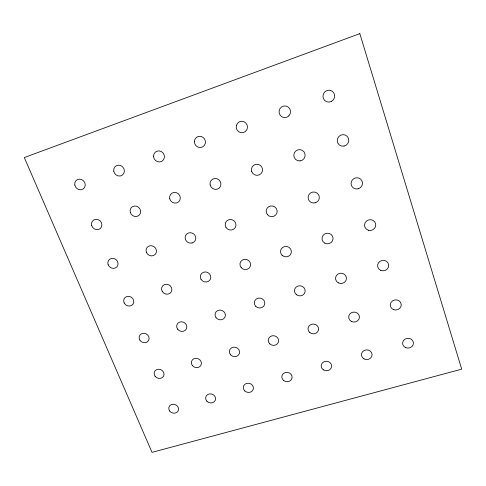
<?xml version="1.0" encoding="UTF-8"?>
<svg xmlns="http://www.w3.org/2000/svg" width="486" height="486" viewBox="0 0 486 486"><rect width="100%" height="100%" fill="white"/><g stroke="black" fill="none" stroke-linecap="round" stroke-linejoin="round"><path stroke-width="0.73" d="M359.834 33.643L24.3 157.543L152.015 452.357L461.7 369.16L359.834 33.643M331.513 101.355A5.996 5.814 -61.8 0 0 331.974 91.04A5.996 5.814 -61.8 0 0 322.965 96.021A5.996 5.814 -61.8 0 0 331.513 101.355M344.058 146.055A5.844 5.698 -42.2 0 0 347.411 136.56A5.844 5.698 -42.2 0 0 337.563 138.613A5.844 5.698 -42.2 0 0 344.058 146.055M358.2 188.744A5.735 5.553 -24 0 0 362.38 182.147A5.741 5.559 -24 0 0 355.369 177.991A5.741 5.559 -24 0 0 351.335 185.172A5.735 5.553 -24 0 0 358.2 188.744M368.321 230.23A5.65 5.395 -14.7 0 0 375.684 223.918A5.65 5.395 -14.7 0 0 366.456 221.075A5.65 5.395 -14.7 0 0 368.321 230.23M380.787 270.374A5.571 5.231 -9.9 0 0 388.685 265.01A5.571 5.231 -9.9 0 0 379.955 261.346A5.571 5.231 -9.9 0 0 380.787 270.374M393.405 309.57A5.504 5.079 -7.2 0 0 401.236 304.412A5.504 5.079 -7.2 0 0 392.627 300.804A5.504 5.079 -7.2 0 0 393.405 309.57M405.676 347.666A5.437 4.933 -5.4 0 0 413.434 342.709A5.437 4.933 -5.4 0 0 404.947 339.161A5.437 4.933 -5.4 0 0 405.676 347.666M288.854 115.881A5.85 5.741 -80.3 0 0 286.284 106.112A5.85 5.741 -80.3 0 0 279.243 113.311A5.85 5.741 -80.3 0 0 288.854 115.881M300.044 160.902A5.686 5.65 -36.5 0 0 304.072 151.93A5.686 5.65 -36.5 0 0 294.297 152.981A5.686 5.65 -36.5 0 0 300.044 160.902M315.195 202.784A5.601 5.48 -6.8 0 0 319.187 196.308A5.607 5.486 -6.8 0 0 312.237 192.207A5.607 5.486 -6.8 0 0 308.397 199.254A5.601 5.48 -6.8 0 0 315.195 202.784M324.83 243.146A5.534 5.316 -3 0 0 333.08 238.438A5.534 5.316 -3 0 0 324.739 233.936A5.534 5.316 -3 0 0 324.83 243.146M338.28 282.834A5.461 5.152 -1.5 0 0 346.457 278.314A5.461 5.152 -1.5 0 0 338.244 273.904A5.461 5.152 -1.5 0 0 338.28 282.834M351.348 321.404A5.401 5.006 -0.7 0 0 359.452 317.066A5.401 5.006 -0.7 0 0 351.36 312.741A5.401 5.006 -0.7 0 0 351.348 321.404M364.063 358.911A5.334 4.854 -0.1 0 0 372.094 354.75A5.334 4.854 -0.1 0 0 364.117 350.503A5.334 4.854 -0.1 0 0 364.063 358.911M236.415 125.358A5.753 5.632 71.7 0 0 243.2 132.605A5.753 5.632 71.7 0 0 245.898 123.086A5.753 5.632 71.7 0 0 236.415 125.358M251.669 171.412A5.601 5.528 42.2 0 0 261.103 173.557A5.601 5.528 42.2 0 0 258.139 164.353A5.601 5.528 42.2 0 0 251.669 171.412M267.428 214.672A5.51 5.376 17.2 0 0 276.82 213.245A5.51 5.376 17.2 0 0 270.745 205.967A5.51 5.376 17.2 0 0 267.428 214.672M282.08 255.253A5.443 5.218 10.2 0 0 291.181 253.072A5.443 5.218 10.2 0 0 284.553 246.554A5.443 5.218 10.2 0 0 282.08 255.253M296.363 294.662A5.37 5.06 7.5 0 0 305.093 291.782A5.37 5.06 7.5 0 0 297.973 286.041A5.37 5.06 7.5 0 0 296.363 294.662M309.861 332.637A5.31 4.915 6.1 0 0 318.518 329.897A5.31 4.915 6.1 0 0 311.508 324.277A5.31 4.915 6.1 0 0 309.861 332.637M323.403 369.864A5.249 4.775 5.3 0 0 331.634 366.505A5.249 4.775 5.3 0 0 324.205 361.639A5.249 4.775 5.3 0 0 323.403 369.864M194.382 141.39A5.692 5.486 59.4 0 0 202.395 147.021A5.692 5.486 59.4 0 0 202.96 137.289A5.692 5.486 59.4 0 0 194.382 141.39M210.146 185.02A5.559 5.382 44 0 0 219.229 188.033A5.559 5.382 44 0 0 217.048 178.751A5.559 5.382 44 0 0 210.146 185.02M225.893 227.229A5.449 5.249 29.3 0 0 235.248 227.6A5.449 5.249 29.3 0 0 230.637 219.478A5.449 5.249 29.3 0 0 225.893 227.229M241.202 267.634A5.37 5.109 20.3 0 0 250.302 266.346A5.37 5.109 20.3 0 0 244.337 259.36A5.37 5.109 20.3 0 0 241.202 267.634M255.855 306.453A5.297 4.963 15.3 0 0 264.663 304.443A5.297 4.963 15.3 0 0 258.163 298.173A5.297 4.963 15.3 0 0 255.855 306.453M269.766 343.851A5.231 4.824 12.3 0 0 278.49 341.944A5.231 4.824 12.3 0 0 272.093 335.82A5.231 4.824 12.3 0 0 269.766 343.851M283.666 380.55A5.17 4.684 10.4 0 0 292.043 377.993A5.17 4.684 10.4 0 0 285.173 372.574A5.17 4.684 10.4 0 0 283.666 380.55M153.552 156.468A5.638 5.346 54.4 0 0 161.984 161.206A5.638 5.346 54.4 0 0 161.431 151.608A5.638 5.346 54.4 0 0 153.552 156.468M169.742 198.817A5.51 5.237 44.3 0 0 178.708 201.793A5.51 5.237 44.3 0 0 176.412 192.675A5.51 5.237 44.3 0 0 169.742 198.817M192.122 242.951A5.401 5.115 34.4 0 0 195.597 236.828A5.407 5.121 34.4 0 0 188.811 232.897A5.407 5.121 34.4 0 0 185.512 239.562A5.401 5.115 34.4 0 0 192.122 242.951M201.01 279.286A5.316 4.988 26.7 0 0 210.104 279.711A5.316 4.988 26.7 0 0 205.542 271.923A5.316 4.988 26.7 0 0 201.01 279.286M215.984 317.571A5.237 4.854 21.3 0 0 224.927 317.218A5.237 4.854 21.3 0 0 219.739 310.044A5.237 4.854 21.3 0 0 215.984 317.571M230.583 354.786A5.17 4.726 17.6 0 0 239.319 353.711A5.17 4.726 17.6 0 0 233.559 347.156A5.17 4.726 17.6 0 0 230.583 354.786M244.829 390.969A5.103 4.593 15 0 0 253.285 389.213A5.103 4.593 15 0 0 247.01 383.314A5.103 4.593 15 0 0 244.829 390.969M113.748 171.181A5.589 5.2 51.7 0 0 122.46 175.021A5.589 5.2 51.7 0 0 120.856 165.641A5.589 5.2 51.7 0 0 113.748 171.181M130.266 212.297A5.468 5.097 44.3 0 0 139.124 215.243A5.468 5.097 44.3 0 0 136.724 206.271A5.468 5.097 44.3 0 0 130.266 212.297M146.365 252.24A5.352 4.981 37 0 0 155.283 254.318A5.352 4.981 37 0 0 152.136 245.813A5.352 4.981 37 0 0 146.365 252.24M162.288 291.485A5.267 4.866 30.6 0 0 171.236 291.922A5.267 4.866 30.6 0 0 166.625 284.249A5.267 4.866 30.6 0 0 162.288 291.485M177.633 329.18A5.182 4.745 25.6 0 0 186.417 328.852A5.182 4.745 25.6 0 0 181.199 321.781A5.182 4.745 25.6 0 0 177.633 329.18M192.286 365.454A5.109 4.623 21.7 0 0 200.979 365.193A5.109 4.623 21.7 0 0 195.864 358.291A5.109 4.623 21.7 0 0 192.286 365.454M206.854 401.138A5.042 4.502 18.8 0 0 215.334 400.172A5.042 4.502 18.8 0 0 209.666 393.867A5.042 4.502 18.8 0 0 206.854 401.138M74.808 185.02A5.54 5.067 50.1 0 0 83.434 188.811A5.54 5.067 50.1 0 0 81.709 179.589A5.54 5.067 50.1 0 0 74.808 185.02M91.69 225.468A5.419 4.969 44.2 0 0 100.444 228.384A5.419 4.969 44.2 0 0 97.941 219.557A5.419 4.969 44.2 0 0 91.69 225.468M108.153 264.773A5.31 4.86 38.4 0 0 116.95 266.838A5.31 4.86 38.4 0 0 113.718 258.467A5.31 4.86 38.4 0 0 108.153 264.773M124.191 302.978A5.218 4.751 33.1 0 0 132.976 304.236A5.218 4.751 33.1 0 0 129.063 296.351A5.218 4.751 33.1 0 0 124.191 302.978M139.846 340.133A5.133 4.629 28.6 0 0 148.54 340.613A5.133 4.629 28.6 0 0 143.984 333.262A5.133 4.629 28.6 0 0 139.846 340.133M155.113 376.267A5.06 4.52 24.9 0 0 163.654 376.018A5.06 4.52 24.9 0 0 158.515 369.214A5.06 4.52 24.9 0 0 155.113 376.267M169.717 411.071A4.988 4.404 22 0 0 178.168 410.877A4.988 4.404 22 0 0 173.125 404.237A4.988 4.404 22 0 0 169.717 411.071"/></g></svg>
